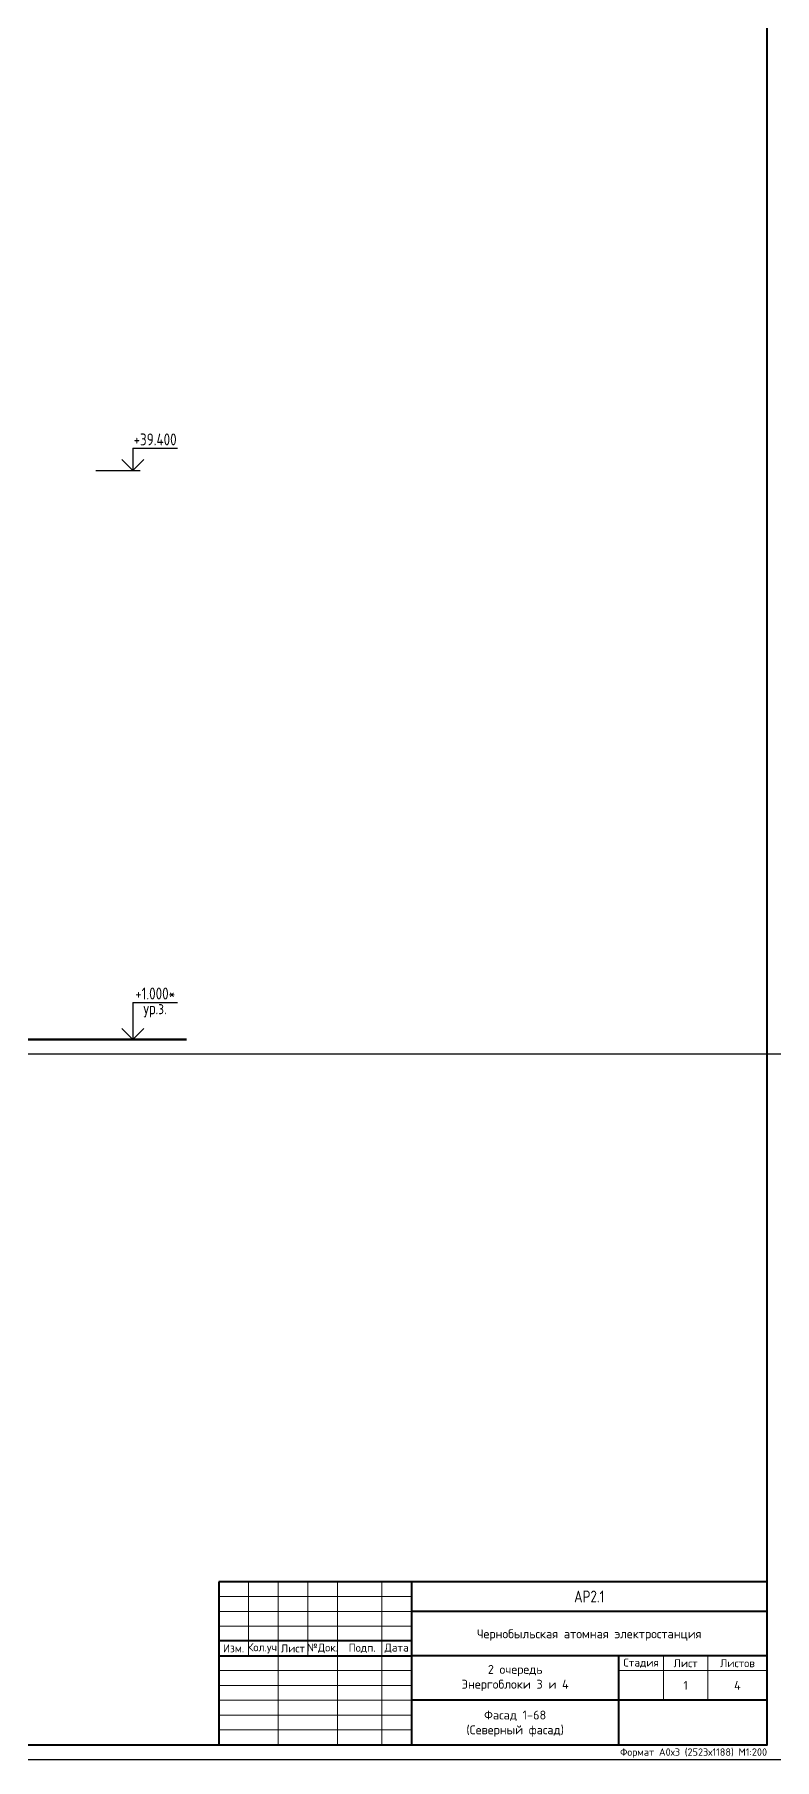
# Model space of a CAD drawing. Extents: x -50000 to 1632000, y -47600 to 308800.
# Drawn here: x 404161 to 454100, y -47600 to 68829 of the extents above; entities that cross this region are included whole.
import ezdxf
from ezdxf.enums import TextEntityAlignment as Align

# ---------------------------------------------------------------- set-up
doc = ezdxf.new("R2010")
doc.units = 0
doc.header["$MEASUREMENT"] = 0
doc.layers.get('Defpoints').update_dxf_attribs({"color": 6})
doc.layers.add('1', color=7, linetype='Continuous')
doc.layers.add('2', color=7, linetype='Continuous')
doc.styles.get("Standard").update_dxf_attribs({"font": 'isocpeur.ttf'})

# ---------------------------------------------------------------- blocks, each defined once
blk = doc.blocks.new('Штамп_ГЧ')
at = {"linetype": 'Continuous', "lineweight": -2}
for p, q in [((0, 55), (-185, 55)), ((-185, 55), (-185, 0)), ((-120, 55), (-120, 45)), ((0, 45), (-120, 45)), ((-120, 45), (-120, 30)), ((-120, 35), (-185, 35)), ((-185, 30), (-120, 30)), ((0, 30), (-120, 30)), ((-120, 30), (-120, 15)), ((-50, 25), (-50, 30)), ((-50, 15), (-50, 25)), ((-120, 15), (-120, 0)), ((-50, 15), (-120, 15)), ((-50, 0), (-50, 15)), ((0, 15), (-50, 15))]:
    blk.add_line(p, q, dxfattribs=at)
at = {"linetype": 'Continuous', "lineweight": 18}
for p, q in [((-175, 55), (-175, 30)), ((-165, 55), (-165, 0)), ((-155, 55), (-155, 30)), ((-145, 55), (-145, 0)), ((-130, 55), (-130, 0)), ((-185, 50), (-120, 50)), ((-185, 45), (-120, 45)), ((-185, 40), (-120, 40)), ((-35, 30), (-35, 25)), ((-20, 30), (-20, 25)), ((-120, 25), (-185, 25)), ((-35, 25), (-50, 25)), ((-20, 25), (-35, 25)), ((-35, 25), (-35, 15)), ((-20, 25), (-20, 15)), ((0, 25), (-20, 25)), ((-120, 20), (-185, 20)), ((-120, 15), (-185, 15)), ((-120, 10), (-185, 10)), ((-120, 5), (-185, 5))]:
    blk.add_line(p, q, dxfattribs=at)
at = {"linetype": 'Continuous', "attachment_point": 5, "line_spacing_factor": 0.8}
for s, insert, char_height in [('Чернобыльская атомная электростанция', (-60, 37), 3), ('Изм.', (-180, 32.5), 2.7), ('Кол.уч.', (-170, 32.5), 2.7), ('Лист', (-160, 32.5), 2.7), ('№Док.', (-150, 32.5), 2.7), (' Подп.', (-137.5, 32.5), 2.7), ('Дата', (-125, 32.5), 2.7), ('Стадия', (-42.5, 27.5), 2.7), ('Лист', (-27.5, 27.5), 2.7), ('Листов', (-10, 27.5), 2.7)]:
    blk.add_mtext(s, dxfattribs=dict(at, insert=insert, char_height=char_height))

msp = doc.modelspace()

# ---------------------------------------------------------------- linework, layer by layer
at = {"layer": '2', "linetype": 'Continuous'}
for p, q in [((410800, 40900), (413800, 40900)), ((410800, 40900), (410800, 39400)), ((410050, 40150), (410800, 39400)), ((410800, 39400), (411550, 40150)), ((408300, 39400), (411300, 39400)), ((410800, 3500), (413800, 3500)), ((410800, 3500), (410800, 1000)), ((410050, 1750), (410800, 1000)), ((410800, 1000), (411550, 1750))]:
    msp.add_line(p, q, dxfattribs=at)
at = {"layer": '2', "linetype": 'Continuous', "lineweight": 100}
msp.add_line((-8300, 1000), (414415.6, 1000), dxfattribs=at)
at = {"layer": '2', "linetype": 'Continuous', "lineweight": 40, "flags": 128}
msp.add_lwpolyline([(-46000, -46600), (453600, -46600), (453600, 189000), (-46000, 189000)], close=True, dxfattribs=at)
at = {"layer": 'Defpoints'}
msp.add_line((1632000, 0), (-50000, 0), dxfattribs=at)
msp.add_lwpolyline([(286400, -47600), (454600, -47600), (454600, 71200), (286400, 71200)], close=True, dxfattribs=at)

# ---------------------------------------------------------------- block references
at = {"layer": '2', "lineweight": 40, "xscale": 200, "yscale": 200, "zscale": 200}
msp.add_blockref('Штамп_ГЧ', (453600, -46600), dxfattribs=at)

# ---------------------------------------------------------------- texts
at = {"layer": '1', "linetype": 'Continuous', "lineweight": 15}
msp.add_text('Формат А0х3 (2523х1188) М1:200', height=500, dxfattribs=at).set_placement((453600, -47100), align=Align.MIDDLE_RIGHT)
at = {"layer": '2', "width": 0.8}
for s, p in [('+39.400', (412300, 41500)), ('+1.000*', (412300, 4100)), ('ур.з.', (412300, 3100)), ('АР2.1', (441600, -36600))]:
    msp.add_text(s, height=800, dxfattribs=at).set_placement(p, align=Align.MIDDLE_CENTER)
at = {"layer": '2', "linetype": 'Continuous'}
for s, p in [('1', (448100, -42600)), ('4', (451600, -42600))]:
    msp.add_text(s, height=600, dxfattribs=at).set_placement(p, align=Align.MIDDLE_CENTER)
at = {"layer": '2', "linetype": 'Continuous', "char_height": 600, "attachment_point": 5}
for s, insert in [('\\A1;2 очередь\\PЭнергоблоки 3 и 4', (436600, -42100)), ('\\A1;Фасад 1-68\\P(Северный фасад)', (436600, -45181.7))]:
    msp.add_mtext(s, dxfattribs=dict(at, insert=insert))

doc.saveas('drawing.dxf')
